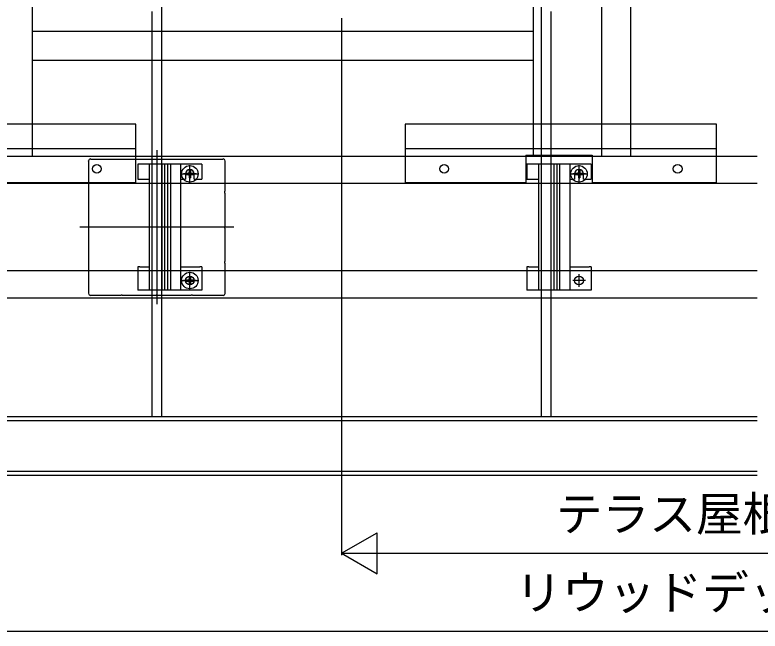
# Model space of a CAD drawing. Units: millimetres, scale not verified. Extents: x -1050 to 1050, y -1566 to 1557.
# Drawn here: x -336.2 to 46.7, y -428 to -111.4 of the extents above; entities that cross this region are included whole.
import ezdxf
from ezdxf.enums import TextEntityAlignment as Align

# ---------------------------------------------------------------- set-up
doc = ezdxf.new("R2010")
doc.units = ezdxf.units.MM
doc.header["$LTSCALE"] = 8
for name, color, linetype in [('0-3_YKK_11E', 7, 'Continuous'), ('0-4_YKK_12', 2, 'Continuous'), ('0-5_YKK_13', 4, 'Continuous'), ('0-7_YKK_D', 6, 'Continuous')]:
    doc.layers.add(name, color=color, linetype=linetype)
doc.styles.add('ＭＳ ゴシック', font='')
doc.styles.get('ＭＳ ゴシック').set_extended_font_data('MS Gothic')

msp = doc.modelspace()

# ---------------------------------------------------------------- linework, layer by layer
at = {"layer": '0-3_YKK_11E'}
for points in [[(-298.39, -254.597), (-298.354, -254.437), (-298.314, -254.317), (-298.314, -238.915), (-298.194, -238.732), (-298.194, -238.182), (-298.314, -237.999), (-298.314, -220.915), (-298.194, -220.732), (-298.194, -220.182), (-298.314, -219.999), (-298.314, -202.915), (-298.194, -202.732), (-298.194, -202.182), (-298.314, -201.999), (-298.314, -186.597), (-298.354, -186.477), (-298.39, -186.317)], [(-297.454, -185.381), (-297.294, -185.417), (-297.174, -185.457), (-281.772, -185.457), (-281.589, -185.577), (-281.039, -185.577), (-280.856, -185.457)], [(-280.856, -185.457), (-263.772, -185.457), (-263.589, -185.577), (-263.039, -185.577), (-262.856, -185.457), (-245.772, -185.457), (-245.589, -185.577), (-245.039, -185.577), (-244.856, -185.457), (-229.454, -185.457), (-229.334, -185.417), (-229.174, -185.381)], [(-228.238, -186.317), (-228.274, -186.477), (-228.314, -186.597), (-228.314, -201.999), (-228.434, -202.182), (-228.434, -202.732), (-228.314, -202.915), (-228.314, -219.999), (-228.434, -220.182), (-228.434, -220.732), (-228.314, -220.915), (-228.314, -237.999), (-228.434, -238.182), (-228.434, -238.732), (-228.314, -238.915), (-228.314, -254.317), (-228.274, -254.437), (-228.238, -254.597)], [(-229.174, -255.533), (-229.334, -255.497), (-229.454, -255.457), (-244.856, -255.457), (-245.039, -255.337), (-245.589, -255.337), (-245.772, -255.457), (-262.856, -255.457), (-263.039, -255.337), (-263.589, -255.337), (-263.772, -255.457), (-280.856, -255.457), (-281.039, -255.337), (-281.589, -255.337), (-281.772, -255.457), (-297.174, -255.457), (-297.294, -255.497), (-297.454, -255.533)]]:
    msp.add_lwpolyline(points, dxfattribs=at)
for centre, start, end in [((-297.214, -186.557), 101.53696, 168.46304), ((-229.414, -186.557), 11.53696, 78.46304), ((-297.214, -254.357), 191.53696, 258.46304), ((-229.414, -254.357), 281.53696, 348.46304)]:
    msp.add_arc(centre, 1.2, start, end, dxfattribs=at)
at = {"layer": '0-4_YKK_12'}
for p, q in [((-327.314, 175.644), (-327.314, -184.057)), ((-69.814, 175.644), (-69.814, -184.057)), ((-34.814, 175.644), (-34.814, -184.057)), ((-19.814, 175.644), (-19.814, -184.057)), ((-265.814, -109.706), (-265.814, -317.956)), ((-60.814, -109.706), (-60.814, -317.956)), ((-327.314, -119.706), (-69.814, -119.706)), ((-327.314, -134.706), (-69.814, -134.706)), ((-263.314, -180.908), (-263.314, -260.006)), ((45.249, -184.057), (-457.314, -184.057)), ((45.249, -198.057), (-457.314, -198.057)), ((-223.765, -220.457), (-302.863, -220.457)), ((45.249, -242.857), (-457.314, -242.857)), ((45.249, -256.857), (-457.314, -256.857)), ((45.249, -317.956), (-447.314, -317.956)), ((45.249, -319.956), (-447.314, -319.956)), ((45.249, -345.956), (-447.314, -345.956)), ((45.249, -347.956), (-447.314, -347.956))]:
    msp.add_line(p, q, dxfattribs=at)
for points in [[(-260.814, -84.706), (-260.814, -109.706), (-260.814, -317.956)], [(-65.814, -84.706), (-65.814, -109.706), (-65.814, -317.956)]]:
    msp.add_lwpolyline(points, dxfattribs=at)
at = {"layer": '0-5_YKK_13'}
for p, q in [((-434.114, -179.956), (-274.114, -179.956)), ((-135.614, -179.956), (24.386, -179.956)), ((-73.614, -183.456), (-73.614, -197.456)), ((-272.114, -188.057), (-273.114, -188.057)), ((-267.214, -188.057), (-272.114, -188.057)), ((-267.214, -188.057), (-267.214, -252.857)), ((-265.889, -188.057), (-267.214, -188.057)), ((-261.027, -188.057), (-265.889, -188.057)), ((-260.127, -188.057), (-261.027, -188.057)), ((-260.544, -252.857), (-260.544, -188.057)), ((-259.228, -188.057), (-260.127, -188.057)), ((-259.078, -188.057), (-259.228, -188.057)), ((-259.159, -252.857), (-259.159, -188.057)), ((-257.65, -188.057), (-259.078, -188.057)), ((-257.5, -188.057), (-257.65, -188.057)), ((-257.57, -252.857), (-257.57, -188.057)), ((-256.602, -188.057), (-257.5, -188.057)), ((-255.702, -188.057), (-256.602, -188.057)), ((-256.184, -252.857), (-256.184, -188.057)), ((-252.24, -188.057), (-255.702, -188.057)), ((-250.914, -188.057), (-252.24, -188.057)), ((-250.914, -252.857), (-250.914, -188.057)), ((-241.114, -188.057), (-250.914, -188.057)), ((-246.664, -190.982), (-245.964, -190.982)), ((-246.664, -190.982), (-246.664, -192.207)), ((-246.314, -197.607), (-246.314, -188.507)), ((-246.314, -196.307), (-246.314, -189.807)), ((-245.964, -190.982), (-245.964, -192.207)), ((-240.114, -188.057), (-241.114, -188.057)), ((-240.114, -188.057), (-240.114, -195.857)), ((-72.114, -188.057), (-73.114, -188.057)), ((-67.214, -188.057), (-72.114, -188.057)), ((-67.214, -188.057), (-67.214, -252.857)), ((-65.889, -188.057), (-67.214, -188.057)), ((-61.027, -188.057), (-65.889, -188.057)), ((-60.127, -188.057), (-61.027, -188.057)), ((-60.544, -252.857), (-60.544, -188.057)), ((-59.228, -188.057), (-60.127, -188.057)), ((-59.078, -188.057), (-59.228, -188.057)), ((-59.159, -252.857), (-59.159, -188.057)), ((-57.65, -188.057), (-59.078, -188.057)), ((-57.5, -188.057), (-57.65, -188.057)), ((-57.57, -252.857), (-57.57, -188.057)), ((-56.602, -188.057), (-57.5, -188.057)), ((-55.702, -188.057), (-56.602, -188.057)), ((-56.184, -252.857), (-56.184, -188.057)), ((-52.24, -188.057), (-55.702, -188.057)), ((-50.914, -188.057), (-52.24, -188.057)), ((-50.914, -252.857), (-50.914, -188.057)), ((-41.114, -188.057), (-50.914, -188.057)), ((-46.664, -190.982), (-45.964, -190.982)), ((-46.664, -190.982), (-46.664, -192.207)), ((-46.314, -197.607), (-46.314, -188.507)), ((-46.314, -196.307), (-46.314, -189.807)), ((-45.964, -190.982), (-45.964, -192.207)), ((-40.114, -188.057), (-41.114, -188.057)), ((-40.114, -188.057), (-40.114, -195.857)), ((-250.864, -193.057), (-241.764, -193.057)), ((-243.064, -193.057), (-249.564, -193.057)), ((-248.564, -193.057), (-248.564, -195.857)), ((-248.389, -192.707), (-248.389, -193.407)), ((-248.389, -192.707), (-247.164, -192.707)), ((-248.389, -193.407), (-247.164, -193.407)), ((-246.664, -193.907), (-246.664, -195.132)), ((-246.664, -195.132), (-245.964, -195.132)), ((-245.964, -193.907), (-245.964, -195.132)), ((-245.464, -192.707), (-244.239, -192.707)), ((-245.464, -193.407), (-244.239, -193.407)), ((-244.239, -192.707), (-244.239, -193.407)), ((-244.064, -195.857), (-244.064, -193.057)), ((-50.864, -193.057), (-41.764, -193.057)), ((-43.064, -193.057), (-49.564, -193.057)), ((-48.564, -193.057), (-48.564, -195.857)), ((-48.389, -192.707), (-48.389, -193.407)), ((-48.389, -192.707), (-47.164, -192.707)), ((-48.389, -193.407), (-47.164, -193.407)), ((-46.664, -193.907), (-46.664, -195.132)), ((-46.664, -195.132), (-45.964, -195.132)), ((-45.964, -193.907), (-45.964, -195.132)), ((-45.464, -192.707), (-44.239, -192.707)), ((-45.464, -193.407), (-44.239, -193.407)), ((-44.239, -192.707), (-44.239, -193.407)), ((-44.064, -195.857), (-44.064, -193.057)), ((-272.114, -195.857), (-267.214, -195.857)), ((-250.914, -195.857), (-248.564, -195.857)), ((-244.064, -195.857), (-241.114, -195.857)), ((-241.114, -195.857), (-240.114, -195.857)), ((-72.114, -195.857), (-67.214, -195.857)), ((-50.914, -195.857), (-48.564, -195.857)), ((-44.064, -195.857), (-41.114, -195.857)), ((-41.114, -195.857), (-40.114, -195.857)), ((-273.114, -240.857), (-273.114, -252.857)), ((-272.114, -240.857), (-273.114, -240.857)), ((-272.114, -240.857), (-267.214, -240.857)), ((-250.914, -240.857), (-241.114, -240.857)), ((-240.114, -240.857), (-241.114, -240.857)), ((-73.114, -240.857), (-73.114, -252.857)), ((-72.114, -240.857), (-73.114, -240.857)), ((-72.114, -240.857), (-67.214, -240.857)), ((-50.914, -240.857), (-41.114, -240.857)), ((-40.114, -240.857), (-41.114, -240.857)), ((-246.314, -252.407), (-246.314, -243.307)), ((-246.314, -251.107), (-246.314, -244.607)), ((-46.314, -251.107), (-46.314, -244.607)), ((-250.864, -247.857), (-241.764, -247.857)), ((-243.064, -247.857), (-249.564, -247.857)), ((-248.389, -247.507), (-248.389, -248.207)), ((-248.389, -247.507), (-247.164, -247.507)), ((-248.389, -248.207), (-247.164, -248.207)), ((-246.664, -245.782), (-245.964, -245.782)), ((-246.664, -245.782), (-246.664, -247.007)), ((-246.664, -248.707), (-246.664, -249.932)), ((-245.964, -245.782), (-245.964, -247.007)), ((-245.964, -248.707), (-245.964, -249.932)), ((-245.464, -247.507), (-244.239, -247.507)), ((-245.464, -248.207), (-244.239, -248.207)), ((-244.239, -247.507), (-244.239, -248.207)), ((-43.064, -247.857), (-49.564, -247.857)), ((-246.664, -249.932), (-245.964, -249.932)), ((-272.114, -252.857), (-273.114, -252.857)), ((-267.214, -252.857), (-272.114, -252.857)), ((-265.889, -252.857), (-267.214, -252.857)), ((-261.027, -252.857), (-265.889, -252.857)), ((-260.127, -252.857), (-261.027, -252.857)), ((-259.228, -252.857), (-260.127, -252.857)), ((-259.078, -252.857), (-259.228, -252.857)), ((-257.65, -252.857), (-259.078, -252.857)), ((-257.5, -252.857), (-257.65, -252.857)), ((-256.602, -252.857), (-257.5, -252.857)), ((-255.702, -252.857), (-256.602, -252.857)), ((-252.24, -252.857), (-255.702, -252.857)), ((-250.914, -252.857), (-252.24, -252.857)), ((-241.114, -252.857), (-250.914, -252.857)), ((-72.114, -252.857), (-73.114, -252.857)), ((-67.214, -252.857), (-72.114, -252.857)), ((-65.889, -252.857), (-67.214, -252.857)), ((-61.027, -252.857), (-65.889, -252.857)), ((-60.127, -252.857), (-61.027, -252.857)), ((-59.228, -252.857), (-60.127, -252.857)), ((-59.078, -252.857), (-59.228, -252.857)), ((-57.65, -252.857), (-59.078, -252.857)), ((-57.5, -252.857), (-57.65, -252.857)), ((-56.602, -252.857), (-57.5, -252.857)), ((-55.702, -252.857), (-56.602, -252.857)), ((-52.24, -252.857), (-55.702, -252.857)), ((-50.914, -252.857), (-52.24, -252.857)), ((-41.114, -252.857), (-50.914, -252.857))]:
    msp.add_line(p, q, dxfattribs=at)
msp.add_lwpolyline([(-434.114, -197.456), (-274.114, -197.456), (-274.114, -167.456), (-434.114, -167.456)], close=True, dxfattribs=at)
for points in [[(-39.614, -197.456), (24.386, -197.456), (24.386, -167.456), (-135.614, -167.456), (-135.614, -197.456), (-73.614, -197.456)], [(-73.614, -183.456), (-39.614, -183.456), (-39.614, -197.456)], [(-273.114, -188.057), (-273.114, -195.857), (-272.114, -195.857)], [(-73.114, -188.057), (-73.114, -195.857), (-72.114, -195.857)], [(-240.114, -240.857), (-240.114, -252.857), (-241.114, -252.857)], [(-40.114, -240.857), (-40.114, -252.857), (-41.114, -252.857)]]:
    msp.add_lwpolyline(points, dxfattribs=at)
for centre, radius in [((-294.114, -190.456), 2.25), ((-246.314, -193.057), 4.25), ((-115.614, -190.456), 2.25), ((-46.314, -193.057), 4.25), ((4.386, -190.456), 2.25), ((-246.314, -247.857), 4.25), ((-246.314, -247.857), 2.25), ((-46.314, -247.857), 2.25)]:
    msp.add_circle(centre, radius, dxfattribs=at)
for centre, radius, start, end in [((-246.314, -193.057), 2.25, 0, 180), ((-46.314, -193.057), 2.25, 0, 180), ((-247.164, -192.207), 0.5, 270, 0), ((-247.164, -193.907), 0.5, 0, 90), ((-245.464, -192.207), 0.5, 180, 270), ((-245.464, -193.907), 0.5, 90, 180), ((-47.164, -192.207), 0.5, 270, 0), ((-47.164, -193.907), 0.5, 0, 90), ((-45.464, -192.207), 0.5, 180, 270), ((-45.464, -193.907), 0.5, 90, 180), ((-247.164, -247.007), 0.5, 270, 0), ((-247.164, -248.707), 0.5, 0, 90), ((-245.464, -247.007), 0.5, 180, 270), ((-245.464, -248.707), 0.5, 90, 180)]:
    msp.add_arc(centre, radius, start, end, dxfattribs=at)
at = {"layer": '0-7_YKK_D'}
for p, q in [((-168.314, -113.058), (-168.314, -388.956)), ((-168.314, -387.956), (-150.128, -377.456)), ((-150.128, -398.456), (-150.128, -377.456)), ((-168.314, -387.956), (-150.128, -398.456)), ((-168.314, -387.956), (-131.941, -387.956)), ((-147.314, -387.956), (210.686, -387.956)), ((-466.814, -427.956), (540.186, -427.956))]:
    msp.add_line(p, q, dxfattribs=at)

# ---------------------------------------------------------------- texts
at = {"layer": '0-7_YKK_D', "style": 'ＭＳ ゴシック'}
for s, p in [('テラス屋根L', (-58.246, -381.82)), ('リウッドデッキW', (-79.087, -422.229))]:
    msp.add_text(s, height=17.6, dxfattribs=at).set_placement(p, align=Align.BOTTOM_LEFT)

doc.saveas('drawing.dxf')
